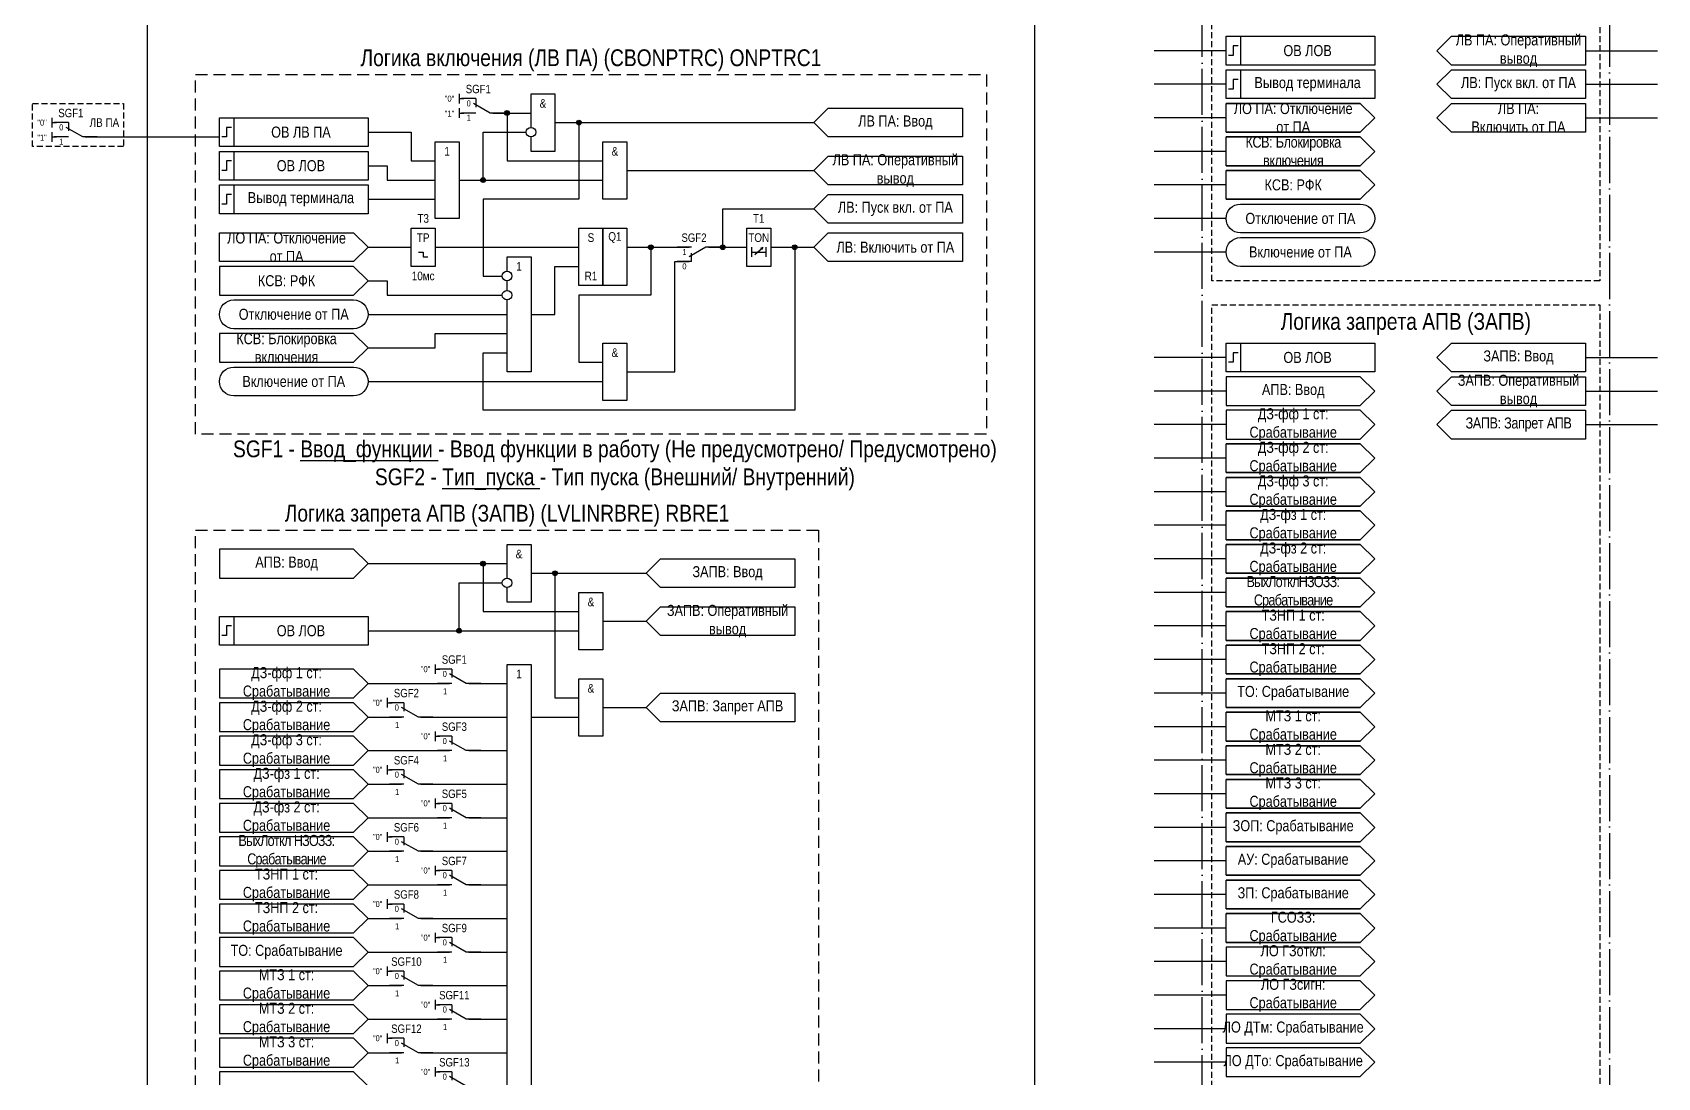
# Model space of a CAD drawing. Header units: millimetres. Extents: x -2568 to 301, y -166 to 1021.
# Drawn here: x -2533 to -2194, y 440.8 to 658.8 of the extents above; entities that cross this region are included whole.
import ezdxf
from ezdxf.enums import TextEntityAlignment as Align

# ---------------------------------------------------------------- set-up
doc = ezdxf.new("R2010")
doc.units = ezdxf.units.MM
doc.linetypes.add('ACAD_ISO04W100', pattern=[30, 24, -3, 0, -3])
doc.linetypes.add('штриховая2', pattern=[0.375, 0.25, -0.125])
doc.layers.add('TEXT', color=7, linetype='Continuous', lineweight=25)
doc.layers.add('Основная', color=7, linetype='Continuous')
doc.styles.add('2.5_Gost_RD', font='ARIALN.TTF', dxfattribs={"height": 2.5})
doc.styles.add('3.5_Gost_RD', font='ARIALN.TTF', dxfattribs={"height": 3.5})
doc.styles.add('Вывод', font='ARIALN.TTF', dxfattribs={"height": 2.5})
doc.styles.add('Компонент', font='ARIALN.TTF', dxfattribs={"height": 3.5})

# ---------------------------------------------------------------- blocks, each defined once
blk = doc.blocks.new('*U958')
at = {"layer": 'Основная', "color": 0}
blk.add_line((0, 0), (7, 4), dxfattribs=at)
at = {"layer": 'Основная', "ltscale": 0.35}
blk.add_line((6, 6), (6, 2.5), dxfattribs=at)
blk = doc.blocks.new('*U993')
at = {"layer": 'Основная', "color": 0}
for p, q in [((-3, 6), (-9, 6)), ((-3, 0), (-9, 0)), ((9, 0), (3, 0))]:
    blk.add_line(p, q, dxfattribs=at)
at = {"layer": 'Основная', "ltscale": 0.25, "xscale": -1}
blk.add_blockref('*U958', (3, 0), dxfattribs=at)
at = {"layer": 'Основная'}
for tag, height, style, p in [('В1', 2.5, 'Вывод', (-14, 6)), ('ОУ', 3.5, 'Компонент', (-2, 10)), ('В2', 2.5, 'Вывод', (-6, 4)), ('В3', 2.5, 'Вывод', (-6, 4))]:
    blk.add_attdef(tag, text='', height=height, dxfattribs=dict(at, style=style)).set_placement(p, align=Align.MIDDLE_CENTER)
blk = doc.blocks.new('*U985')
at = {"layer": 'Основная', "color": 0}
for p, q in [((-3, 6), (-9, 6)), ((-3, 0), (-9, 0)), ((9, 0), (3, 0))]:
    blk.add_line(p, q, dxfattribs=at)
at = {"layer": 'Основная', "ltscale": 0.25, "xscale": -1}
blk.add_blockref('*U958', (3, 0), dxfattribs=at)
at = {"layer": 'Основная'}
for tag, height, style, p in [('В1', 2.5, 'Вывод', (-14, 6)), ('ОУ', 3.5, 'Компонент', (-2, 10)), ('В2', 2.5, 'Вывод', (-6, 4)), ('В3', 2.5, 'Вывод', (-6, -2))]:
    blk.add_attdef(tag, text='', height=height, dxfattribs=dict(at, style=style)).set_placement(p, align=Align.MIDDLE_CENTER)
blk = doc.blocks.new('Точка')
at = {"ltscale": 100}
h = blk.add_hatch(color=256, dxfattribs=at)
h.dxf.hatch_style = 1
edge = h.paths.add_edge_path()
edge.add_arc((0, 0), 0.5, 0, 360)
blk.add_circle((0, 0), 0.5, dxfattribs=at)
blk = doc.blocks.new('*U1035')
at = {"layer": 'Основная', "color": 0}
for p, q in [((-3, 6), (-9, 6)), ((-3, 0), (-9, 0)), ((9, 0), (3, 0))]:
    blk.add_line(p, q, dxfattribs=at)
at = {"layer": 'Основная', "ltscale": 0.25, "xscale": -1}
blk.add_blockref('*U958', (3, 0), dxfattribs=at)
at = {"layer": 'Основная'}
for tag, height, style, p in [('В1', 2.5, 'Вывод', (-14, 6)), ('В2', 2.5, 'Вывод', (-6, 8)), ('В3', 2.5, 'Вывод', (-6, 2)), ('ОУ', 3.5, 'Компонент', (-2, -4))]:
    blk.add_attdef(tag, text='', height=height, dxfattribs=dict(at, style=style)).set_placement(p, align=Align.MIDDLE_CENTER)

msp = doc.modelspace()

# ---------------------------------------------------------------- linework, layer by layer
at = {"ltscale": 100}
for p, q in [((-2284, 655), (-2299, 655)), ((-2209, 655), (-2194, 655)), ((-2237, 651), (-2209, 651)), ((-2284, 648), (-2299, 648)), ((-2209, 648), (-2194, 648)), ((-2444, 646), (-2444, 644)), ((-2444, 645), (-2443, 645)), ((-2209, 645), (-2237, 645)), ((-2444, 643), (-2444, 641)), ((-2444, 642), (-2443, 642)), ((-2284, 641), (-2299, 641)), ((-2237, 644), (-2209, 644)), ((-2209, 641), (-2194, 641)), ((-2209, 638), (-2237, 638)), ((-2284, 634), (-2299, 634)), ((-2284, 627), (-2299, 627)), ((-2284, 620), (-2299, 620)), ((-2382.3, 612.46), (-2380.63, 613.95)), ((-2380.63, 613.95), (-2381.15, 613.73)), ((-2380.63, 613.95), (-2380.89, 613.48)), ((-2284, 613), (-2299, 613)), ((-2284, 591), (-2299, 591)), ((-2209, 591), (-2194, 591)), ((-2284, 584), (-2299, 584)), ((-2209, 584), (-2194, 584)), ((-2284, 577), (-2299, 577)), ((-2209, 577), (-2194, 577)), ((-2284, 570), (-2299, 570)), ((-2284, 563), (-2299, 563)), ((-2284, 556), (-2299, 556)), ((-2284, 549), (-2299, 549)), ((-2284, 542), (-2299, 542)), ((-2284, 535), (-2299, 535)), ((-2449, 527), (-2449, 525)), ((-2449, 526), (-2448, 526)), ((-2284, 528), (-2299, 528)), ((-2459, 520), (-2459, 518)), ((-2459, 519), (-2458, 519)), ((-2284, 521), (-2299, 521)), ((-2429, 516), (-2419, 516)), ((-2449, 513), (-2449, 511)), ((-2449, 512), (-2448, 512)), ((-2284, 514), (-2299, 514)), ((-2459, 506), (-2459, 504)), ((-2284, 507), (-2299, 507)), ((-2459, 505), (-2458, 505)), ((-2449, 499), (-2449, 497)), ((-2284, 500), (-2299, 500)), ((-2449, 498), (-2448, 498)), ((-2459, 492), (-2459, 490)), ((-2284, 493), (-2299, 493)), ((-2459, 491), (-2458, 491)), ((-2449, 485), (-2449, 483)), ((-2284, 486), (-2299, 486)), ((-2449, 484), (-2448, 484)), ((-2459, 478), (-2459, 476)), ((-2284, 479), (-2299, 479)), ((-2459, 477), (-2458, 477)), ((-2284, 472), (-2299, 472)), ((-2449, 471), (-2449, 469)), ((-2449, 470), (-2448, 470)), ((-2284, 465), (-2299, 465)), ((-2459, 464), (-2459, 462)), ((-2459, 463), (-2458, 463)), ((-2284, 458), (-2299, 458)), ((-2449, 457), (-2449, 455)), ((-2449, 456), (-2448, 456)), ((-2284, 451), (-2299, 451)), ((-2459, 450), (-2459, 448)), ((-2459, 449), (-2458, 449)), ((-2449, 443), (-2449, 441)), ((-2449, 442), (-2448, 442)), ((-2284, 444), (-2299, 444))]:
    msp.add_line(p, q, dxfattribs=at)
at = {"color": 6, "ltscale": 100}
for p, q in [((-2529, 641), (-2529, 639)), ((-2529, 640), (-2528, 640)), ((-2529, 638), (-2529, 636)), ((-2529, 637), (-2528, 637))]:
    msp.add_line(p, q, dxfattribs=at)
at = {"color": 3, "ltscale": 100}
msp.add_lwpolyline([(-2509, 1000), (-2324, 1000), (-2324, 0), (-2509, 0)], close=True, dxfattribs=at)
at = {"color": 251, "linetype": 'ACAD_ISO04W100', "lineweight": 30, "ltscale": 0.4, "true_color": 0x58595b}
msp.add_lwpolyline([(-2289, 1000), (-2204, 1000), (-2204, 85), (-2289, 85)], close=True, dxfattribs=at)
at = {"linetype": 'штриховая2', "ltscale": 5}
for points in [[(-2287, 673), (-2206, 673), (-2206, 607), (-2287, 607)], [(-2287, 602), (-2206, 602), (-2206, 347), (-2287, 347)]]:
    msp.add_lwpolyline(points, close=True, dxfattribs=at)
at = {"ltscale": 100}
for points in [[(-2284, 658), (-2281, 658), (-2281, 652), (-2284, 652)], [(-2284, 658), (-2253, 658), (-2253, 652), (-2284, 652)], [(-2284, 651), (-2281, 651), (-2281, 645), (-2284, 645)], [(-2284, 651), (-2253, 651), (-2253, 645), (-2284, 645)], [(-2494, 641), (-2463, 641), (-2463, 635), (-2494, 635)], [(-2494, 641), (-2491, 641), (-2491, 635), (-2494, 635)], [(-2494, 634), (-2491, 634), (-2491, 628), (-2494, 628)], [(-2494, 634), (-2463, 634), (-2463, 628), (-2494, 628)], [(-2449, 636), (-2444, 636), (-2444, 620), (-2449, 620)], [(-2414, 636), (-2409, 636), (-2409, 624), (-2414, 624)], [(-2494, 627), (-2491, 627), (-2491, 621), (-2494, 621)], [(-2494, 627), (-2463, 627), (-2463, 621), (-2494, 621)], [(-2454, 618), (-2449, 618), (-2449, 610), (-2454, 610)], [(-2419, 618), (-2414, 618), (-2414, 606), (-2419, 606)], [(-2414, 618), (-2409, 618), (-2409, 606), (-2414, 606)], [(-2384, 618), (-2379, 618), (-2379, 610), (-2384, 610)], [(-2414, 594), (-2409, 594), (-2409, 582), (-2414, 582)], [(-2284, 594), (-2253, 594), (-2253, 588), (-2284, 588)], [(-2284, 594), (-2281, 594), (-2281, 588), (-2284, 588)], [(-2419, 542), (-2414, 542), (-2414, 530), (-2419, 530)], [(-2494, 537), (-2491, 537), (-2491, 531), (-2494, 531)], [(-2494, 537), (-2463, 537), (-2463, 531), (-2494, 531)], [(-2419, 524), (-2414, 524), (-2414, 512), (-2419, 512)]]:
    msp.add_lwpolyline(points, close=True, dxfattribs=at)
for points in [[(-2240, 655), (-2237, 658), (-2209, 658), (-2209, 652), (-2237, 652), (-2240, 655)], [(-2240, 648), (-2237, 651), (-2209, 651), (-2209, 645), (-2237, 645), (-2240, 648)], [(-2429, 639), (-2429, 646), (-2424, 646), (-2424, 634), (-2429, 634), (-2429, 637)], [(-2437, 642), (-2429, 642)], [(-2437, 642), (-2434, 642), (-2434, 632), (-2414, 632)], [(-2370, 640), (-2367, 643), (-2339, 643), (-2339, 637), (-2367, 637), (-2370, 640)], [(-2240, 641), (-2237, 644), (-2209, 644), (-2209, 638), (-2237, 638), (-2240, 641)], [(-2463, 638), (-2454, 638), (-2454, 632), (-2449, 632)], [(-2444, 628), (-2439, 628), (-2439, 638), (-2430, 638)], [(-2424, 640), (-2419, 640), (-2419, 624), (-2439, 624), (-2439, 608), (-2435, 608)], [(-2424, 640), (-2370, 640)], [(-2463, 631), (-2459, 631), (-2459, 628), (-2449, 628)], [(-2370, 630), (-2367, 633), (-2339, 633), (-2339, 627), (-2367, 627), (-2370, 630)], [(-2444, 628), (-2414, 628)], [(-2409, 630), (-2370, 630)], [(-2463, 624), (-2449, 624)], [(-2370, 622), (-2367, 625), (-2339, 625), (-2339, 619), (-2367, 619), (-2370, 622)], [(-2392, 614), (-2389, 614), (-2389, 622), (-2370, 622)], [(-2494, 617), (-2466, 617), (-2463, 614), (-2466, 611), (-2494, 611), (-2494, 617)], [(-2370, 614), (-2367, 617), (-2339, 617), (-2339, 611), (-2367, 611), (-2370, 614)], [(-2463, 614), (-2454, 614)], [(-2449, 614), (-2419, 614)], [(-2379, 614), (-2374, 614), (-2374, 580), (-2439, 580), (-2439, 592), (-2434, 592)], [(-2409, 614), (-2404, 614), (-2404, 604), (-2419, 604), (-2419, 590), (-2414, 590)], [(-2409, 614), (-2396, 614)], [(-2392, 614), (-2384, 614)], [(-2383, 614), (-2383, 612)], [(-2380, 614), (-2380, 612)], [(-2379, 614), (-2370, 614)], [(-2452.5, 613), (-2451.5, 613), (-2451.5, 612), (-2450.5, 612)], [(-2434, 609), (-2434, 612), (-2429, 612), (-2429, 588), (-2434, 588), (-2434, 603)], [(-2409, 588), (-2399, 588), (-2399, 611), (-2396, 611)], [(-2383, 613), (-2380, 613)], [(-2463, 607), (-2466, 610), (-2494, 610), (-2494, 604), (-2466, 604), (-2463, 607)], [(-2463, 607), (-2459, 607), (-2459, 604), (-2435, 604)], [(-2434, 605), (-2434, 607)], [(-2429, 600), (-2424, 600), (-2424, 610), (-2419, 610)], [(-2463, 600), (-2434, 600)], [(-2463, 593), (-2466, 596), (-2494, 596), (-2494, 590), (-2466, 590), (-2463, 593)], [(-2463, 593), (-2449, 593), (-2449, 596), (-2434, 596)], [(-2240, 591), (-2237, 594), (-2209, 594), (-2209, 588), (-2237, 588), (-2240, 591)], [(-2253, 584), (-2256, 587), (-2284, 587), (-2284, 581), (-2256, 581), (-2253, 584)], [(-2240, 584), (-2237, 587), (-2209, 587), (-2209, 581), (-2237, 581), (-2240, 584)], [(-2463, 586), (-2414, 586)], [(-2240, 577), (-2237, 580), (-2209, 580), (-2209, 574), (-2237, 574), (-2240, 577)], [(-2463, 548), (-2466, 551), (-2494, 551), (-2494, 545), (-2466, 545), (-2463, 548)], [(-2434, 545), (-2434, 552), (-2429, 552), (-2429, 540), (-2434, 540), (-2434, 543)], [(-2463, 548), (-2434, 548)], [(-2463, 548), (-2439, 548), (-2439, 538), (-2419, 538)], [(-2429, 546), (-2405, 546)], [(-2429, 546), (-2424, 546), (-2424, 520), (-2419, 520)], [(-2405, 546), (-2402, 549), (-2374, 549), (-2374, 543), (-2402, 543), (-2405, 546)], [(-2463, 534), (-2444, 534), (-2444, 544), (-2435, 544)], [(-2414, 536), (-2405, 536)], [(-2405, 536), (-2402, 539), (-2374, 539), (-2374, 533), (-2402, 533), (-2405, 536)], [(-2463, 534), (-2419, 534)], [(-2463, 523), (-2466, 526), (-2494, 526), (-2494, 520), (-2466, 520), (-2463, 523)], [(-2434, 481), (-2434, 527), (-2429, 527), (-2429, 288), (-2434, 288), (-2434, 481)], [(-2463, 523), (-2446, 523)], [(-2442, 523), (-2434, 523)], [(-2463, 516), (-2466, 519), (-2494, 519), (-2494, 513), (-2466, 513), (-2463, 516)], [(-2405, 518), (-2402, 521), (-2374, 521), (-2374, 515), (-2402, 515), (-2405, 518)], [(-2463, 516), (-2456, 516)], [(-2452, 516), (-2434, 516)], [(-2414, 518), (-2405, 518)], [(-2463, 509), (-2466, 512), (-2494, 512), (-2494, 506), (-2466, 506), (-2463, 509)], [(-2463, 509), (-2446, 509)], [(-2442, 509), (-2434, 509)], [(-2463, 502), (-2466, 505), (-2494, 505), (-2494, 499), (-2466, 499), (-2463, 502)], [(-2463, 502), (-2456, 502)], [(-2452, 502), (-2434, 502)], [(-2463, 495), (-2466, 498), (-2494, 498), (-2494, 492), (-2466, 492), (-2463, 495)], [(-2463, 495), (-2446, 495)], [(-2442, 495), (-2434, 495)], [(-2463, 488), (-2466, 491), (-2494, 491), (-2494, 485), (-2466, 485), (-2463, 488)], [(-2463, 488), (-2456, 488)], [(-2452, 488), (-2434, 488)], [(-2463, 481), (-2466, 484), (-2494, 484), (-2494, 478), (-2466, 478), (-2463, 481)], [(-2463, 481), (-2446, 481)], [(-2442, 481), (-2434, 481)], [(-2463, 474), (-2466, 477), (-2494, 477), (-2494, 471), (-2466, 471), (-2463, 474)], [(-2463, 474), (-2456, 474)], [(-2452, 474), (-2434, 474)], [(-2463, 467), (-2466, 470), (-2494, 470), (-2494, 464), (-2466, 464), (-2463, 467)], [(-2253, 465), (-2256, 468), (-2284, 468), (-2284, 462), (-2256, 462), (-2253, 465)], [(-2463, 467), (-2446, 467)], [(-2442, 467), (-2434, 467)], [(-2463, 460), (-2466, 463), (-2494, 463), (-2494, 457), (-2466, 457), (-2463, 460)], [(-2463, 460), (-2456, 460)], [(-2452, 460), (-2434, 460)], [(-2253, 458), (-2256, 461), (-2284, 461), (-2284, 455), (-2256, 455), (-2253, 458)], [(-2463, 453), (-2466, 456), (-2494, 456), (-2494, 450), (-2466, 450), (-2463, 453)], [(-2463, 453), (-2446, 453)], [(-2442, 453), (-2434, 453)], [(-2253, 451), (-2256, 454), (-2284, 454), (-2284, 448), (-2256, 448), (-2253, 451)], [(-2463, 446), (-2466, 449), (-2494, 449), (-2494, 443), (-2466, 443), (-2463, 446)], [(-2463, 446), (-2456, 446)], [(-2452, 446), (-2434, 446)], [(-2253, 444), (-2256, 447), (-2284, 447), (-2284, 441), (-2256, 441), (-2253, 444)], [(-2463, 439), (-2466, 442), (-2494, 442), (-2494, 436), (-2466, 436), (-2463, 439)]]:
    msp.add_lwpolyline(points, dxfattribs=at)
at = {"lineweight": 30, "ltscale": 100}
for points in [[(-2281.5, 656), (-2282.5, 656), (-2282.5, 654), (-2283.5, 654)], [(-2281.5, 649), (-2282.5, 649), (-2282.5, 647), (-2283.5, 647)], [(-2491.5, 639), (-2492.5, 639), (-2492.5, 637), (-2493.5, 637)], [(-2491.5, 632), (-2492.5, 632), (-2492.5, 630), (-2493.5, 630)], [(-2491.5, 625), (-2492.5, 625), (-2492.5, 623), (-2493.5, 623)], [(-2281.5, 592), (-2282.5, 592), (-2282.5, 590), (-2283.5, 590)], [(-2491.5, 535), (-2492.5, 535), (-2492.5, 533), (-2493.5, 533)]]:
    msp.add_lwpolyline(points, dxfattribs=at)
at = {"linetype": 'штриховая2', "ltscale": 10}
for points in [[(-2499, 650), (-2334, 650), (-2334, 575), (-2499, 575)], [(-2499, 555), (-2369, 555), (-2369, 285), (-2499, 285)]]:
    msp.add_lwpolyline(points, close=True, dxfattribs=at)
at = {"color": 6, "linetype": 'штриховая2', "ltscale": 5}
msp.add_lwpolyline([(-2533, 644), (-2514, 644), (-2514, 635), (-2533, 635)], close=True, dxfattribs=at)
at = {"color": 6, "ltscale": 100}
msp.add_lwpolyline([(-2522, 637), (-2494, 637)], dxfattribs=at)
at = {"ltscale": 100}
for points in [[(-2281, 617, -1), (-2281, 623), (-2256, 623, -1), (-2256, 617)], [(-2281, 610, -1), (-2281, 616), (-2256, 616, -1), (-2256, 610)], [(-2491, 597, -1), (-2491, 603), (-2466, 603, -1), (-2466, 597)], [(-2491, 583, -1), (-2491, 589), (-2466, 589, -1), (-2466, 583)]]:
    msp.add_lwpolyline(points, format="xyb", close=True, dxfattribs=at)
for centre in [(-2429, 638), (-2434, 544)]:
    msp.add_circle(centre, 1)
for centre in [(-2434, 608), (-2434, 604)]:
    msp.add_circle(centre, 1, dxfattribs=at)
at = {"layer": 'TEXT', "ltscale": 100}
for points in [[(-2284, 638), (-2256, 638), (-2253, 641), (-2256, 644), (-2284, 644), (-2256, 644), (-2253, 641), (-2256, 638), (-2284, 638), (-2284, 644)], [(-2284, 631), (-2256, 631), (-2253, 634), (-2256, 637), (-2284, 637), (-2256, 637), (-2253, 634), (-2256, 631), (-2284, 631), (-2284, 637)], [(-2284, 624), (-2256, 624), (-2253, 627), (-2256, 630), (-2284, 630), (-2256, 630), (-2253, 627), (-2256, 624), (-2284, 624), (-2284, 630)], [(-2284, 567), (-2256, 567), (-2253, 570), (-2256, 573), (-2284, 573), (-2256, 573), (-2253, 570), (-2256, 567), (-2284, 567), (-2284, 573)], [(-2284, 560), (-2256, 560), (-2253, 563), (-2256, 566), (-2284, 566), (-2256, 566), (-2253, 563), (-2256, 560), (-2284, 560), (-2284, 566)], [(-2284, 553), (-2256, 553), (-2253, 556), (-2256, 559), (-2284, 559), (-2256, 559), (-2253, 556), (-2256, 553), (-2284, 553), (-2284, 559)], [(-2284, 546), (-2256, 546), (-2253, 549), (-2256, 552), (-2284, 552), (-2256, 552), (-2253, 549), (-2256, 546), (-2284, 546), (-2284, 552)], [(-2284, 539), (-2256, 539), (-2253, 542), (-2256, 545), (-2284, 545), (-2256, 545), (-2253, 542), (-2256, 539), (-2284, 539), (-2284, 545)], [(-2284, 532), (-2256, 532), (-2253, 535), (-2256, 538), (-2284, 538), (-2256, 538), (-2253, 535), (-2256, 532), (-2284, 532), (-2284, 538)], [(-2284, 525), (-2256, 525), (-2253, 528), (-2256, 531), (-2284, 531), (-2256, 531), (-2253, 528), (-2256, 525), (-2284, 525), (-2284, 531)], [(-2284, 518), (-2256, 518), (-2253, 521), (-2256, 524), (-2284, 524), (-2256, 524), (-2253, 521), (-2256, 518), (-2284, 518), (-2284, 524)], [(-2284, 511), (-2256, 511), (-2253, 514), (-2256, 517), (-2284, 517), (-2256, 517), (-2253, 514), (-2256, 511), (-2284, 511), (-2284, 517)], [(-2284, 504), (-2256, 504), (-2253, 507), (-2256, 510), (-2284, 510), (-2256, 510), (-2253, 507), (-2256, 504), (-2284, 504), (-2284, 510)], [(-2284, 497), (-2256, 497), (-2253, 500), (-2256, 503), (-2284, 503), (-2256, 503), (-2253, 500), (-2256, 497), (-2284, 497), (-2284, 503)], [(-2284, 490), (-2256, 490), (-2253, 493), (-2256, 496), (-2284, 496), (-2256, 496), (-2253, 493), (-2256, 490), (-2284, 490), (-2284, 496)], [(-2284, 483), (-2256, 483), (-2253, 486), (-2256, 489), (-2284, 489), (-2256, 489), (-2253, 486), (-2256, 483), (-2284, 483), (-2284, 489)], [(-2284, 476), (-2256, 476), (-2253, 479), (-2256, 482), (-2284, 482), (-2256, 482), (-2253, 479), (-2256, 476), (-2284, 476), (-2284, 482)], [(-2284, 469), (-2256, 469), (-2253, 472), (-2256, 475), (-2284, 475), (-2256, 475), (-2253, 472), (-2256, 469), (-2284, 469), (-2284, 475)]]:
    msp.add_lwpolyline(points, dxfattribs=at)
msp.add_lwpolyline([(-2284, 580), (-2284, 574), (-2256, 574), (-2253, 577), (-2256, 580)], close=True, dxfattribs=at)

# ---------------------------------------------------------------- block references
at = {"ltscale": 100}
for p in [(-2434, 642), (-2419, 640), (-2439, 628), (-2404, 614), (-2389, 614), (-2374, 614), (-2439, 548), (-2424, 546), (-2444, 534)]:
    msp.add_blockref('Точка', p, dxfattribs=at)
at = {"layer": 'Основная', "ltscale": 0.25, "xscale": 0.5, "yscale": 0.5, "zscale": 0.5}
msp.add_blockref('*U985', (-2439, 642), dxfattribs=at).add_auto_attribs({'ОУ': 'SGF1', 'В1': '"0"', 'В2': '0', 'В3': '1'})
at = {"layer": 'Основная', "color": 6, "ltscale": 0.25, "xscale": 0.5, "yscale": 0.5, "zscale": 0.5}
msp.add_blockref('*U985', (-2524, 637), dxfattribs=at).add_auto_attribs({'ОУ': 'SGF1', 'В1': '"0"', 'В2': '0', 'В3': '1'})
at = {"layer": 'Основная', "ltscale": 0.25}
ref = msp.add_blockref('*U1035', (-2394, 614), dxfattribs=dict(at, xscale=-0.5, yscale=0.5, zscale=0.5, rotation=180))
ref.add_attrib('ОУ', 'SGF2', dxfattribs={"height": 1.75, "style": 'Компонент'}).set_placement((-2395, 616), align=Align.MIDDLE_CENTER)
ref.add_attrib('В2', '0', dxfattribs={"height": 1.25, "style": 'Вывод'}).set_placement((-2397, 610.02), align=Align.MIDDLE_CENTER)
ref.add_attrib('В3', '1', dxfattribs={"height": 1.25, "style": 'Вывод'}).set_placement((-2397, 612.99), align=Align.MIDDLE_CENTER)
ref = msp.add_blockref('*U993', (-2444, 523), dxfattribs=dict(at, xscale=0.5, yscale=0.5, zscale=0.5))
ref.add_attrib('ОУ', 'SGF1', dxfattribs={"height": 1.75, "style": 'Компонент'}).set_placement((-2445, 528), align=Align.MIDDLE_CENTER)
ref.add_attrib('В1', '"0"', dxfattribs={"height": 1.25, "style": 'Вывод'}).set_placement((-2451, 526), align=Align.MIDDLE_CENTER)
ref.add_attrib('В2', '0', dxfattribs={"height": 1.25, "style": 'Вывод'}).set_placement((-2447, 525), align=Align.MIDDLE_CENTER)
ref = msp.add_blockref('*U993', (-2454, 516), dxfattribs=dict(at, xscale=0.5, yscale=0.5, zscale=0.5))
ref.add_attrib('ОУ', 'SGF2', dxfattribs={"height": 1.75, "style": 'Компонент'}).set_placement((-2455, 521), align=Align.MIDDLE_CENTER)
ref.add_attrib('В1', '"0"', dxfattribs={"height": 1.25, "style": 'Вывод'}).set_placement((-2461, 519), align=Align.MIDDLE_CENTER)
ref.add_attrib('В2', '0', dxfattribs={"height": 1.25, "style": 'Вывод'}).set_placement((-2457, 518), align=Align.MIDDLE_CENTER)
ref = msp.add_blockref('*U993', (-2444, 509), dxfattribs=dict(at, xscale=0.5, yscale=0.5, zscale=0.5))
ref.add_attrib('ОУ', 'SGF3', dxfattribs={"height": 1.75, "style": 'Компонент'}).set_placement((-2445, 514), align=Align.MIDDLE_CENTER)
ref.add_attrib('В1', '"0"', dxfattribs={"height": 1.25, "style": 'Вывод'}).set_placement((-2451, 512), align=Align.MIDDLE_CENTER)
ref.add_attrib('В2', '0', dxfattribs={"height": 1.25, "style": 'Вывод'}).set_placement((-2447, 511), align=Align.MIDDLE_CENTER)
ref = msp.add_blockref('*U993', (-2454, 502), dxfattribs=dict(at, xscale=0.5, yscale=0.5, zscale=0.5))
ref.add_attrib('ОУ', 'SGF4', dxfattribs={"height": 1.75, "style": 'Компонент'}).set_placement((-2455, 507), align=Align.MIDDLE_CENTER)
ref.add_attrib('В1', '"0"', dxfattribs={"height": 1.25, "style": 'Вывод'}).set_placement((-2461, 505), align=Align.MIDDLE_CENTER)
ref.add_attrib('В2', '0', dxfattribs={"height": 1.25, "style": 'Вывод'}).set_placement((-2457, 504), align=Align.MIDDLE_CENTER)
ref = msp.add_blockref('*U993', (-2444, 495), dxfattribs=dict(at, xscale=0.5, yscale=0.5, zscale=0.5))
ref.add_attrib('ОУ', 'SGF5', dxfattribs={"height": 1.75, "style": 'Компонент'}).set_placement((-2445, 500), align=Align.MIDDLE_CENTER)
ref.add_attrib('В1', '"0"', dxfattribs={"height": 1.25, "style": 'Вывод'}).set_placement((-2451, 498), align=Align.MIDDLE_CENTER)
ref.add_attrib('В2', '0', dxfattribs={"height": 1.25, "style": 'Вывод'}).set_placement((-2447, 497), align=Align.MIDDLE_CENTER)
ref = msp.add_blockref('*U993', (-2454, 488), dxfattribs=dict(at, xscale=0.5, yscale=0.5, zscale=0.5))
ref.add_attrib('ОУ', 'SGF6', dxfattribs={"height": 1.75, "style": 'Компонент'}).set_placement((-2455, 493), align=Align.MIDDLE_CENTER)
ref.add_attrib('В1', '"0"', dxfattribs={"height": 1.25, "style": 'Вывод'}).set_placement((-2461, 491), align=Align.MIDDLE_CENTER)
ref.add_attrib('В2', '0', dxfattribs={"height": 1.25, "style": 'Вывод'}).set_placement((-2457, 490), align=Align.MIDDLE_CENTER)
ref = msp.add_blockref('*U993', (-2444, 481), dxfattribs=dict(at, xscale=0.5, yscale=0.5, zscale=0.5))
ref.add_attrib('ОУ', 'SGF7', dxfattribs={"height": 1.75, "style": 'Компонент'}).set_placement((-2445, 486), align=Align.MIDDLE_CENTER)
ref.add_attrib('В1', '"0"', dxfattribs={"height": 1.25, "style": 'Вывод'}).set_placement((-2451, 484), align=Align.MIDDLE_CENTER)
ref.add_attrib('В2', '0', dxfattribs={"height": 1.25, "style": 'Вывод'}).set_placement((-2447, 483), align=Align.MIDDLE_CENTER)
ref = msp.add_blockref('*U993', (-2454, 474), dxfattribs=dict(at, xscale=0.5, yscale=0.5, zscale=0.5))
ref.add_attrib('ОУ', 'SGF8', dxfattribs={"height": 1.75, "style": 'Компонент'}).set_placement((-2455, 479), align=Align.MIDDLE_CENTER)
ref.add_attrib('В1', '"0"', dxfattribs={"height": 1.25, "style": 'Вывод'}).set_placement((-2461, 477), align=Align.MIDDLE_CENTER)
ref.add_attrib('В2', '0', dxfattribs={"height": 1.25, "style": 'Вывод'}).set_placement((-2457, 476), align=Align.MIDDLE_CENTER)
ref = msp.add_blockref('*U993', (-2444, 467), dxfattribs=dict(at, xscale=0.5, yscale=0.5, zscale=0.5))
ref.add_attrib('ОУ', 'SGF9', dxfattribs={"height": 1.75, "style": 'Компонент'}).set_placement((-2445, 472), align=Align.MIDDLE_CENTER)
ref.add_attrib('В1', '"0"', dxfattribs={"height": 1.25, "style": 'Вывод'}).set_placement((-2451, 470), align=Align.MIDDLE_CENTER)
ref.add_attrib('В2', '0', dxfattribs={"height": 1.25, "style": 'Вывод'}).set_placement((-2447, 469), align=Align.MIDDLE_CENTER)
ref = msp.add_blockref('*U993', (-2454, 460), dxfattribs=dict(at, xscale=0.5, yscale=0.5, zscale=0.5))
ref.add_attrib('ОУ', 'SGF10', dxfattribs={"height": 1.75, "style": 'Компонент'}).set_placement((-2455, 465), align=Align.MIDDLE_CENTER)
ref.add_attrib('В1', '"0"', dxfattribs={"height": 1.25, "style": 'Вывод'}).set_placement((-2461, 463), align=Align.MIDDLE_CENTER)
ref.add_attrib('В2', '0', dxfattribs={"height": 1.25, "style": 'Вывод'}).set_placement((-2457, 462), align=Align.MIDDLE_CENTER)
ref = msp.add_blockref('*U993', (-2444, 453), dxfattribs=dict(at, xscale=0.5, yscale=0.5, zscale=0.5))
ref.add_attrib('ОУ', 'SGF11', dxfattribs={"height": 1.75, "style": 'Компонент'}).set_placement((-2445, 458), align=Align.MIDDLE_CENTER)
ref.add_attrib('В1', '"0"', dxfattribs={"height": 1.25, "style": 'Вывод'}).set_placement((-2451, 456), align=Align.MIDDLE_CENTER)
ref.add_attrib('В2', '0', dxfattribs={"height": 1.25, "style": 'Вывод'}).set_placement((-2447, 455), align=Align.MIDDLE_CENTER)
ref = msp.add_blockref('*U993', (-2454, 446), dxfattribs=dict(at, xscale=0.5, yscale=0.5, zscale=0.5))
ref.add_attrib('ОУ', 'SGF12', dxfattribs={"height": 1.75, "style": 'Компонент'}).set_placement((-2455, 451), align=Align.MIDDLE_CENTER)
ref.add_attrib('В1', '"0"', dxfattribs={"height": 1.25, "style": 'Вывод'}).set_placement((-2461, 449), align=Align.MIDDLE_CENTER)
ref.add_attrib('В2', '0', dxfattribs={"height": 1.25, "style": 'Вывод'}).set_placement((-2457, 448), align=Align.MIDDLE_CENTER)
ref = msp.add_blockref('*U993', (-2444, 439), dxfattribs=dict(at, xscale=0.5, yscale=0.5, zscale=0.5))
ref.add_attrib('ОУ', 'SGF13', dxfattribs={"height": 1.75, "style": 'Компонент'}).set_placement((-2445, 444), align=Align.MIDDLE_CENTER)
ref.add_attrib('В1', '"0"', dxfattribs={"height": 1.25, "style": 'Вывод'}).set_placement((-2451, 442), align=Align.MIDDLE_CENTER)
ref.add_attrib('В2', '0', dxfattribs={"height": 1.25, "style": 'Вывод'}).set_placement((-2447, 441), align=Align.MIDDLE_CENTER)

# ---------------------------------------------------------------- texts
at = {"ltscale": 100, "attachment_point": 5, "style": '2.5_Gost_RD'}
for s, insert, char_height, width in [('ЛВ ПА: Оперативный вывод', (-2223, 655), 2.3, 28), ('ЛВ: Пуск вкл. от ПА', (-2223, 648), 2.3, 28), ('&', (-2426.5, 644), 1.8, 5), ('ЛВ ПА: \\PВключить от ПА', (-2223, 641), 2.3, 28), ('1', (-2446.5, 634), 1.8, 5), ('&', (-2411.5, 634), 1.8, 5), ('T3', (-2451.5, 620), 1.8, 5), ('T1', (-2381.5, 620), 1.8, 5), ('Q1', (-2411.5, 616), 1.8, 5), ('TP', (-2451.5, 616), 1.8, 5), ('S', (-2416.5, 616), 1.8, 5), ('TON', (-2381.5, 616), 1.8, 5), ('1', (-2431.5, 610), 1.8, 5), ('10мс', (-2451.5, 608), 1.8, 5), ('R1', (-2416.5, 608), 1.8, 5), ('&', (-2411.5, 592), 1.8, 5), ('{\\T0.95;ЗАПВ: Запрет АПВ}', (-2223, 577), 2.3, 28), ('&', (-2431.5, 550), 1.8, 5), ('&', (-2416.5, 540), 1.8, 5), ('1', (-2431.5, 525), 1.8, 5), ('&', (-2416.5, 522), 1.8, 5)]:
    msp.add_mtext(s, dxfattribs=dict(at, insert=insert, char_height=char_height, width=width))
at = {"color": 30, "ltscale": 100, "attachment_point": 5}
for s, insert, char_height, width, style in [('Логика включения (ЛВ ПА) (CBONPTRC) {\\C6;ONPTRC1}', (-2416.5, 653), 3.5, 165, '3.5_Gost_RD'), ('ЛВ ПА', (-2518, 640), 1.8, 8, '2.5_Gost_RD'), ('Логика запрета АПВ (ЗАПВ)', (-2246.5, 598), 3.5, 81, '3.5_Gost_RD'), ('SGF1 - {\\LВвод_функции} - Ввод функции в работу (Не предусмотрено/ Предусмотрено)\\PSGF2 - {\\LТип_пуска} - Тип пуска (Внешний/ Внутренний)', (-2411.5, 568.5), 3.5, 175, '3.5_Gost_RD'), ('Логика запрета АПВ (ЗАПВ) (LVLINRBRE) {\\C6;RBRE1}', (-2434, 558), 3.5, 130, '3.5_Gost_RD')]:
    msp.add_mtext(s, dxfattribs=dict(at, insert=insert, char_height=char_height, width=width, style=style))
at = {"ltscale": 100, "char_height": 1.25, "attachment_point": 1, "style": '3.5_Gost_RD'}
for s, insert in [('"1"', (-2447, 642.5)), ('1', (-2447.36, 522)), ('1', (-2457.36, 515)), ('1', (-2447.36, 508)), ('1', (-2457.36, 501)), ('1', (-2447.36, 494)), ('1', (-2457.36, 487)), ('1', (-2447.36, 480)), ('1', (-2457.36, 473)), ('1', (-2447.36, 466)), ('1', (-2457.36, 459)), ('1', (-2447.36, 452)), ('1', (-2457.36, 445))]:
    msp.add_mtext_dynamic_manual_height_columns(s, width=2, gutter_width=17.5, heights=[0], dxfattribs=dict(at, insert=insert))
at = {"color": 6, "ltscale": 100, "insert": (-2532, 637.5), "char_height": 1.25, "attachment_point": 1, "style": '3.5_Gost_RD'}
msp.add_mtext_dynamic_manual_height_columns('"1"', width=2, gutter_width=17.5, heights=[0], dxfattribs=at)
at = {"layer": 'TEXT', "color": 0, "ltscale": 100, "char_height": 2.3, "attachment_point": 5, "style": '2.5_Gost_RD'}
for s, insert, width in [('{\\C256;ОВ ЛОВ}', (-2267, 655), 28), ('{\\C256;Вывод терминала}', (-2267, 648), 28), ('{\\C256;ЛО ПА: Отключение от ПА}', (-2270, 641), 28), ('{\\C256;ОВ ЛВ ПА}', (-2477, 638), 28), ('{\\T0.95;\\C256;КСВ: Блокировка включения}', (-2270, 634), 28), ('{\\C256;ОВ ЛОВ}', (-2477, 631), 28), ('{\\C256;КСВ: РФК}', (-2270, 627), 28), ('{\\C256;Вывод терминала}', (-2477, 624), 28), ('{\\C256;ЛО ПА: Отключение от ПА}', (-2480, 614), 28), ('{\\C256;КСВ: РФК}', (-2480, 607), 28), ('{\\C256;Отключение от ПА}', (-2478.5, 600), 31), ('{\\C256;КСВ: Блокировка включения}', (-2480, 593), 28), ('{\\C256;ОВ ЛОВ}', (-2267, 591), 28), ('{\\C256;Включение от ПА}', (-2478.5, 586), 31), ('{\\C256;ДЗ-фф 2 ст: Срабатывание}', (-2270, 570), 28), ('{\\C256;ДЗ-фф 3 ст: Срабатывание}', (-2270, 563), 28), ('{\\C256;ДЗ-фз 1 ст: Срабатывание}', (-2270, 556), 28), ('{\\C256;ДЗ-фз 2 ст: Срабатывание}', (-2270, 549), 28), ('{\\T0.9;\\C256;ВыхЛотклНЗОЗЗ\\A1;\\T1;:\\T0.9; Срабатывание}', (-2270, 542), 28), ('\\A1;{\\C256;ТЗНП 1 ст: \\A0;Срабатывание}', (-2270, 535), 28), ('{\\C256;ОВ ЛОВ}', (-2477, 534), 28), ('\\A1;{\\C256;ТЗНП 2 ст: \\A0;Срабатывание}', (-2270, 528), 28), ('{\\C256;ТО: Срабатывание}', (-2270, 521), 28), ('{\\C256;ДЗ-фф 2 ст: Срабатывание}', (-2480, 516), 28), ('\\A1;{\\C256;МТЗ 1 ст: Срабатывание}', (-2270, 514), 28), ('{\\C256;ДЗ-фф 3 ст: Срабатывание}', (-2480, 509), 28), ('\\A1;{\\C256;МТЗ 2 ст: Срабатывание}', (-2270, 507), 28), ('{\\C256;ДЗ-фз 1 ст: Срабатывание}', (-2480, 502), 28), ('\\A1;{\\C256;МТЗ 3 ст: Срабатывание}', (-2270, 500), 28), ('{\\C256;ДЗ-фз 2 ст: Срабатывание}', (-2480, 495), 28), ('{\\C256;ЗОП: Срабатывание}', (-2270, 493), 28), ('\\A1;{\\T0.9;\\C256;ВыхЛоткл НЗОЗЗ: Срабатывание }', (-2480, 488), 28), ('{\\C256;АУ: Срабатывание}', (-2270, 486), 28), ('\\A1;{\\C256;ТЗНП 1 ст: \\A0;Срабатывание}', (-2480, 481), 28), ('{\\C256;ЗП: Срабатывание}', (-2270, 479), 28), ('\\A1;{\\C256;ТЗНП 2 ст: \\A0;Срабатывание}', (-2480, 474), 28), ('{\\C256;ГСОЗЗ: \\PСрабатывание}', (-2270, 472), 28), ('{\\C256;ТО: Срабатывание}', (-2480, 467), 28), ('{\\C256;ЛО ГЗоткл:\\PСрабатывание}', (-2270, 465), 28), ('\\A1;{\\C256;МТЗ 1 ст: Срабатывание}', (-2480, 460), 28), ('{\\C256;ЛО ГЗсигн:\\PСрабатывание}', (-2270, 458), 28), ('\\A1;{\\C256;МТЗ 2 ст: Срабатывание}', (-2480, 453), 28), ('{\\C256;ЛО ДТм: Срабатывание}', (-2270, 451), 28), ('\\A1;{\\C256;МТЗ 3 ст: Срабатывание}', (-2480, 446), 28), ('{\\C256;ЛО ДТо: Срабатывание}', (-2270, 444), 28)]:
    msp.add_mtext(s, dxfattribs=dict(at, insert=insert, width=width))
at = {"layer": 'TEXT', "ltscale": 100, "char_height": 2.3, "attachment_point": 5, "style": '2.5_Gost_RD'}
for s, insert, width in [('ЛВ ПА: Ввод', (-2353, 640), 28), ('ЛВ ПА: Оперативный вывод', (-2353, 630), 28), ('ЛВ: Пуск вкл. от ПА', (-2353, 622), 28), ('Отключение от ПА', (-2268.5, 620), 31), ('ЛВ: Включить от ПА', (-2353, 614), 28), ('Включение от ПА', (-2268.5, 613), 31), ('ЗАПВ: Ввод', (-2223, 591), 28), ('ЗАПВ: Оперативный вывод', (-2223, 584), 28), ('АПВ: Ввод', (-2270, 584), 28), ('ДЗ-фф 1 ст: Срабатывание', (-2270, 577), 28), ('АПВ: Ввод', (-2480, 548), 28), ('ЗАПВ: Ввод', (-2388, 546), 28), ('ЗАПВ: Оперативный вывод', (-2388, 536), 28), ('ДЗ-фф 1 ст: Срабатывание', (-2480, 523), 28), ('ЗАПВ: Запрет АПВ', (-2388, 518), 28)]:
    msp.add_mtext(s, dxfattribs=dict(at, insert=insert, width=width))

doc.saveas('drawing.dxf')
